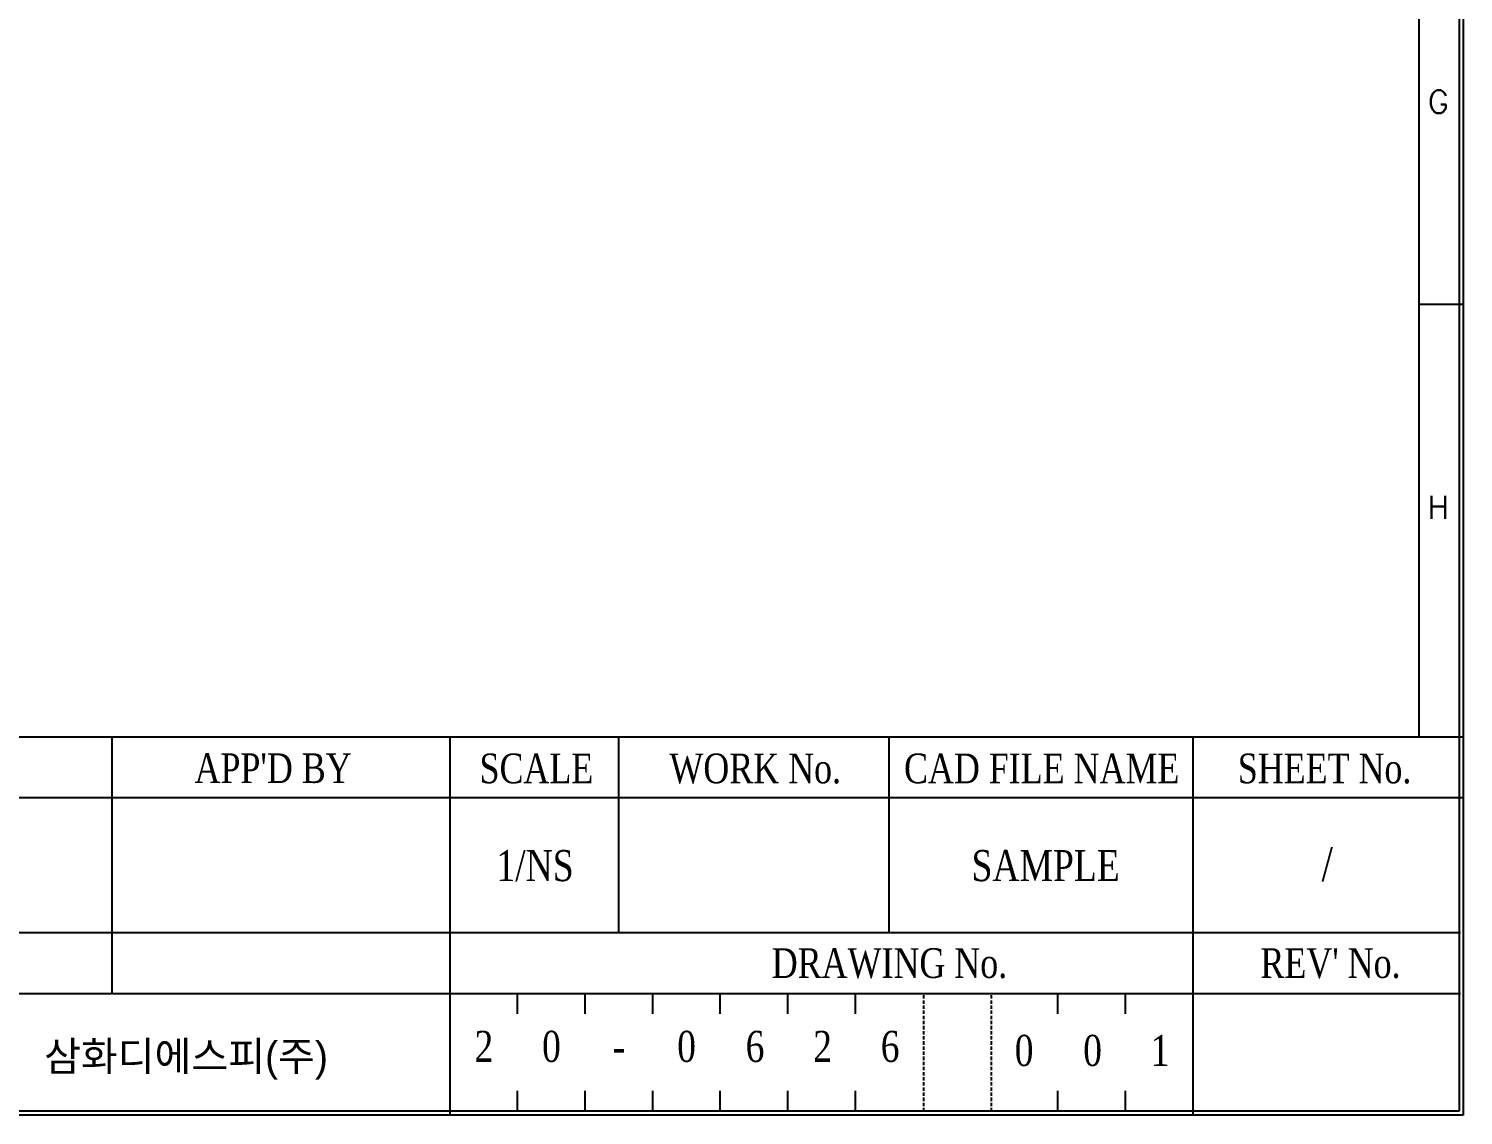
# Model space of a CAD drawing. Header units: millimetres. Extents: x 19 to 859, y 22 to 702.
# Drawn here: x 311.4 to 416.5, y 314.1 to 393.8 of the extents above; entities that cross this region are included whole.
import ezdxf
from ezdxf.enums import TextEntityAlignment as Align

# ---------------------------------------------------------------- set-up
doc = ezdxf.new("R2010")
doc.units = ezdxf.units.MM
doc.linetypes.add('HIDDEN', pattern=[0.375, 0.25, -0.125])
for name, color, linetype in [('20', 2, 'Continuous'), ('30', 3, 'Continuous'), ('40', 4, 'Continuous'), ('70', 7, 'Continuous'), ('ASHADE', 7, 'Continuous')]:
    doc.layers.add(name, color=color, linetype=linetype)
doc.styles.add('ghs', font='NGULIM.TTF')
doc.styles.add('SIMPLEX', font='SIMPLEX')
doc.styles.add('SS', font='batang.ttc', dxfattribs={"width": 0.8})

msp = doc.modelspace()

# ---------------------------------------------------------------- linework, layer by layer
at = {"layer": '20', "color": 7}
msp.add_line((413.232, 578.182), (413.232, 341.869), dxfattribs=at)
at = {"layer": '30', "color": 0, "linetype": 'ByBlock', "lineweight": 25}
msp.add_line((416.499, 373.549), (413.232, 373.549), dxfattribs=at)
at = {"layer": '40', "color": 7}
for p, q in [((317.499, 323.059), (317.499, 341.869)), ((342.249, 314.149), (342.249, 341.869)), ((354.624, 327.514), (354.624, 341.869)), ((374.424, 327.514), (374.424, 341.869)), ((396.699, 327.514), (396.699, 341.869)), ((416.499, 337.414), (267.999, 337.414)), ((416.301, 327.514), (267.999, 327.514)), ((396.699, 314.149), (396.699, 327.514)), ((416.301, 323.059), (267.999, 323.059)), ((347.199, 321.574), (347.199, 323.059)), ((352.149, 321.574), (352.149, 323.059)), ((357.099, 321.574), (357.099, 323.059)), ((362.049, 321.574), (362.049, 323.059)), ((366.999, 321.574), (366.999, 323.059)), ((371.964, 321.574), (371.964, 323.059)), ((386.799, 321.574), (386.799, 323.059)), ((391.749, 321.574), (391.749, 323.059)), ((347.199, 314.446), (347.199, 315.931)), ((352.149, 314.446), (352.149, 315.931)), ((357.099, 314.446), (357.099, 315.931)), ((362.049, 314.446), (362.049, 315.931)), ((366.999, 314.446), (366.999, 315.931)), ((371.964, 314.446), (371.964, 315.931)), ((386.799, 314.446), (386.799, 315.931)), ((391.749, 314.446), (391.749, 315.931))]:
    msp.add_line(p, q, dxfattribs=at)
at = {"layer": '40', "color": 7, "linetype": 'HIDDEN'}
for p, q in [((376.966, 314.446), (376.966, 323.059)), ((381.916, 314.446), (381.916, 323.059))]:
    msp.add_line(p, q, dxfattribs=at)
at = {"layer": '70', "color": 7}
msp.add_line((40.299, 341.869), (416.499, 341.869), dxfattribs=at)
for points in [[(416.499, 314.149), (40.299, 314.149), (40.299, 581.449), (416.499, 581.449)], [(416.202, 314.446), (40.596, 314.446), (40.596, 581.152), (416.202, 581.152)]]:
    msp.add_lwpolyline(points, close=True, dxfattribs=at)

# ---------------------------------------------------------------- texts
at = {"layer": '30', "color": 0, "linetype": 'ByBlock', "lineweight": 25, "style": 'SIMPLEX'}
msp.add_text('G', height=1.683, dxfattribs=at).set_placement((414.668, 388.399), align=Align.MIDDLE)
at = {"layer": '30', "color": 7, "style": 'SIMPLEX'}
msp.add_text('H', height=1.683, dxfattribs=at).set_placement((414.668, 358.699), align=Align.MIDDLE)
at = {"layer": '40', "color": 7, "style": 'SS', "width": 0.8}
for s, height, p in [("APP'D BY", 2.178, (329.284, 338.488)), ('SCALE', 2.178, (348.579, 338.474)), ('WORK No.', 2.178, (364.613, 338.474)), ('CAD FILE NAME', 2.178, (385.603, 338.474)), ('SHEET No.', 2.178, (406.332, 338.474)), ('1/NS', 2.277, (348.478, 331.305)), ('SAMPLE', 2.277, (385.892, 331.305)), ('/', 2.475, (406.527, 331.305)), ('DRAWING No.', 2.178, (374.451, 324.212)), ("REV' No.", 2.178, (406.769, 324.212)), ('2', 2.277, (344.732, 318.06)), ('0', 2.277, (349.682, 318.06)), ('0', 2.277, (359.582, 318.06)), ('6', 2.277, (364.599, 318.06)), ('2', 2.277, (369.549, 318.06)), ('6', 2.277, (374.499, 318.06)), ('0', 2.277, (384.317, 317.763)), ('0', 2.277, (389.334, 317.763)), ('1', 2.277, (394.284, 317.763)), ('-', 2.277, (354.632, 318.06))]:
    msp.add_text(s, height=height, dxfattribs=at).set_placement(p, align=Align.CENTER)
at = {"layer": 'ASHADE', "ltscale": 2, "style": 'ghs'}
msp.add_text('삼화디에스피(주)', height=2.1504, dxfattribs=at).set_placement((312.503, 317.401))

doc.saveas('drawing.dxf')
